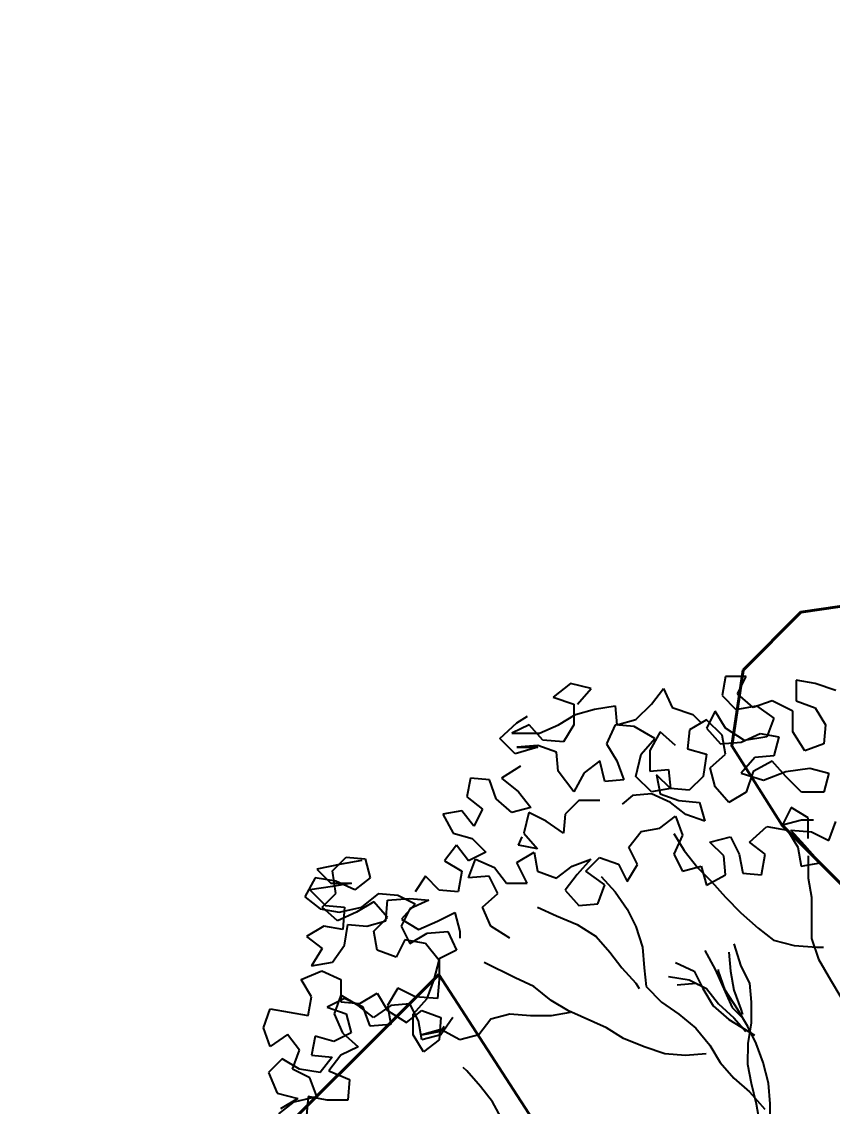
# Model space of a CAD drawing. Header units: millimetres. Extents: x 684983 to 685377, y 990360 to 990509.
# Drawn here: x 685051.164 to 685051.842, y 990424.062 to 990424.969 of the extents above; entities that cross this region are included whole.
import ezdxf

# ---------------------------------------------------------------- set-up
doc = ezdxf.new("R2010")
doc.units = ezdxf.units.MM
doc.layers.add('GRID LEVELS', color=7, linetype='Continuous', lineweight=13)
doc.layers.add('TEAK', color=7, linetype='Continuous')
doc.styles.get("Standard").update_dxf_attribs({"font": 'RomanS'})

# ---------------------------------------------------------------- blocks, each defined once
blk = doc.blocks.new('A$C25655A80')
at = {"color": 62}
for p, q in [((-0.44135, 1.98261), (-0.44328, 1.97204)), ((-0.42981, 1.9826), (-0.44135, 1.98261)), ((-0.43463, 1.97299), (-0.42981, 1.9826)), ((-0.40193, 1.98065), (-0.40194, 1.96911)), ((-0.39136, 1.97872), (-0.40193, 1.98065)), ((-0.52787, 1.97884), (-0.53749, 1.97116)), ((-0.51633, 1.97595), (-0.52787, 1.97884)), ((-0.52403, 1.9673), (-0.51633, 1.97595)), ((-0.4827, 1.96727), (-0.47596, 1.97591)), ((-0.47596, 1.97591), (-0.47116, 1.96533)), ((-0.42598, 1.96529), (-0.43463, 1.97299)), ((-0.37983, 1.97486), (-0.39136, 1.97872)), ((-0.53749, 1.97116), (-0.52595, 1.96731)), ((-0.52595, 1.96731), (-0.52596, 1.95577)), ((-0.49136, 1.95862), (-0.4827, 1.96727)), ((-0.44328, 1.97204), (-0.43559, 1.96434)), ((-0.4154, 1.96913), (-0.42598, 1.96529)), ((-0.40387, 1.96335), (-0.4154, 1.96913)), ((-0.40194, 1.96911), (-0.39137, 1.96526)), ((-0.53462, 1.95578), (-0.525, 1.96154)), ((-0.525, 1.96154), (-0.51442, 1.96441)), ((-0.51442, 1.96441), (-0.50288, 1.96632)), ((-0.50288, 1.96632), (-0.50193, 1.95575)), ((-0.47116, 1.96533), (-0.45963, 1.96148)), ((-0.45963, 1.96148), (-0.45483, 1.95667)), ((-0.44713, 1.96339), (-0.45195, 1.95378)), ((-0.44137, 1.95377), (-0.44713, 1.96339)), ((-0.43559, 1.96434), (-0.42406, 1.96625)), ((-0.42406, 1.96625), (-0.41445, 1.95951)), ((-0.40388, 1.95181), (-0.40387, 1.96335)), ((-0.39137, 1.96526), (-0.38561, 1.95564)), ((-0.56731, 1.94812), (-0.55769, 1.95676)), ((-0.55096, 1.95579), (-0.56058, 1.95099)), ((-0.55769, 1.95676), (-0.55192, 1.9606)), ((-0.54328, 1.94713), (-0.55096, 1.95579)), ((-0.5452, 1.95098), (-0.53462, 1.95578)), ((-0.52596, 1.95577), (-0.53174, 1.94616)), ((-0.50289, 1.95575), (-0.50771, 1.94518)), ((-0.49232, 1.95478), (-0.50289, 1.95575)), ((-0.50193, 1.95575), (-0.49136, 1.95862)), ((-0.48079, 1.94804), (-0.49232, 1.95478)), ((-0.45194, 1.95859), (-0.46156, 1.95283)), ((-0.4433, 1.94993), (-0.45194, 1.95859)), ((-0.41445, 1.95951), (-0.41831, 1.94894)), ((-0.38561, 1.95564), (-0.38659, 1.94507)), ((-0.56058, 1.95099), (-0.5452, 1.95098)), ((-0.4779, 1.95188), (-0.48368, 1.94131)), ((-0.46926, 1.94418), (-0.4779, 1.95188)), ((-0.46156, 1.95283), (-0.46253, 1.94225)), ((-0.45195, 1.95378), (-0.44426, 1.94512)), ((-0.44139, 1.93935), (-0.4433, 1.94993)), ((-0.4308, 1.94703), (-0.44137, 1.95377)), ((-0.43273, 1.94607), (-0.42215, 1.95087)), ((-0.41831, 1.94894), (-0.4308, 1.94703)), ((-0.42215, 1.95087), (-0.41158, 1.94894)), ((-0.41158, 1.94894), (-0.41447, 1.93836)), ((-0.39716, 1.94123), (-0.40388, 1.95181)), ((-0.55866, 1.93946), (-0.56731, 1.94812)), ((-0.54616, 1.94329), (-0.55866, 1.93946)), ((-0.54616, 1.94425), (-0.5577, 1.9433)), ((-0.5577, 1.9433), (-0.54616, 1.94329)), ((-0.53559, 1.9404), (-0.54616, 1.94425)), ((-0.53174, 1.94616), (-0.54328, 1.94713)), ((-0.50771, 1.94518), (-0.50195, 1.93556)), ((-0.48849, 1.93939), (-0.48079, 1.94804)), ((-0.44426, 1.94512), (-0.43273, 1.94607)), ((-0.38659, 1.94507), (-0.39716, 1.94123)), ((-0.53464, 1.92982), (-0.53559, 1.9404)), ((-0.49138, 1.9269), (-0.48849, 1.93939)), ((-0.48368, 1.94131), (-0.48369, 1.92978)), ((-0.46253, 1.94225), (-0.45196, 1.93936)), ((-0.45196, 1.93936), (-0.45389, 1.92686)), ((-0.45004, 1.93167), (-0.44139, 1.93935)), ((-0.42504, 1.93741), (-0.43274, 1.92877)), ((-0.41447, 1.93836), (-0.42504, 1.93741)), ((-0.55579, 1.93273), (-0.56637, 1.92601)), ((-0.51156, 1.93557), (-0.52022, 1.92885)), ((-0.50869, 1.92403), (-0.51156, 1.93557)), ((-0.50195, 1.93556), (-0.49812, 1.92498)), ((-0.48369, 1.92978), (-0.47312, 1.93073)), ((-0.47312, 1.93073), (-0.47216, 1.92015)), ((-0.44717, 1.92109), (-0.45004, 1.93167)), ((-0.41543, 1.93548), (-0.42601, 1.92972)), ((-0.40775, 1.92682), (-0.41543, 1.93548)), ((-0.40775, 1.92971), (-0.39429, 1.93162)), ((-0.39429, 1.93162), (-0.38372, 1.92872)), ((-0.58367, 1.92602), (-0.5856, 1.91545)), ((-0.5731, 1.92505), (-0.58367, 1.92602)), ((-0.56926, 1.91447), (-0.5731, 1.92505)), ((-0.56637, 1.92601), (-0.55676, 1.91831)), ((-0.526, 1.91828), (-0.53464, 1.92982)), ((-0.52022, 1.92885), (-0.526, 1.91828)), ((-0.49812, 1.92498), (-0.50869, 1.92403)), ((-0.48274, 1.91824), (-0.49138, 1.9269)), ((-0.47985, 1.92785), (-0.47793, 1.91727)), ((-0.47216, 1.92015), (-0.47985, 1.92785)), ((-0.45389, 1.92686), (-0.46159, 1.91918)), ((-0.43274, 1.92877), (-0.42025, 1.92491)), ((-0.42601, 1.92972), (-0.42987, 1.91819)), ((-0.42025, 1.92491), (-0.40775, 1.92971)), ((-0.39911, 1.91816), (-0.40775, 1.92682)), ((-0.38372, 1.92872), (-0.38661, 1.91815)), ((-0.47216, 1.92015), (-0.48274, 1.91824)), ((-0.46159, 1.91918), (-0.47216, 1.92015)), ((-0.43949, 1.91243), (-0.44717, 1.92109)), ((-0.5856, 1.91545), (-0.57696, 1.90871)), ((-0.56062, 1.90678), (-0.56926, 1.91447)), ((-0.55676, 1.91831), (-0.55004, 1.90965)), ((-0.52312, 1.91347), (-0.53082, 1.90579)), ((-0.51158, 1.91346), (-0.52312, 1.91347)), ((-0.49332, 1.91633), (-0.49909, 1.91153)), ((-0.48274, 1.91728), (-0.49332, 1.91633)), ((-0.47217, 1.91246), (-0.48274, 1.91728)), ((-0.47793, 1.91727), (-0.46736, 1.91342)), ((-0.46353, 1.90572), (-0.47217, 1.91246)), ((-0.46736, 1.91342), (-0.45583, 1.91245)), ((-0.45583, 1.91245), (-0.45295, 1.90187)), ((-0.42987, 1.91819), (-0.43949, 1.91243)), ((-0.38661, 1.91815), (-0.39911, 1.91816)), ((-0.58849, 1.90776), (-0.59907, 1.90585)), ((-0.58177, 1.8991), (-0.58849, 1.90776)), ((-0.57696, 1.90871), (-0.58177, 1.8991)), ((-0.55004, 1.90965), (-0.56062, 1.90678)), ((-0.551, 1.90677), (-0.5539, 1.89523)), ((-0.54139, 1.90195), (-0.551, 1.90677)), ((-0.40488, 1.90952), (-0.4097, 1.89991)), ((-0.39528, 1.90374), (-0.40488, 1.90952)), ((-0.59907, 1.90585), (-0.59331, 1.89527)), ((-0.53179, 1.89521), (-0.54139, 1.90195)), ((-0.53082, 1.90579), (-0.53179, 1.89521)), ((-0.47795, 1.89805), (-0.46929, 1.90477)), ((-0.46929, 1.90477), (-0.46546, 1.89419)), ((-0.45295, 1.90187), (-0.46353, 1.90572)), ((-0.4097, 1.89991), (-0.39912, 1.90278)), ((-0.39912, 1.90278), (-0.39239, 1.90278)), ((-0.39529, 1.8922), (-0.39528, 1.90374)), ((-0.38375, 1.89123), (-0.3799, 1.9018)), ((-0.59331, 1.89527), (-0.58274, 1.89238)), ((-0.5539, 1.89523), (-0.54622, 1.88657)), ((-0.49527, 1.88749), (-0.48853, 1.89613)), ((-0.48853, 1.89613), (-0.47795, 1.89805)), ((-0.46546, 1.89419), (-0.47028, 1.88362)), ((-0.47026, 1.89516), (-0.46451, 1.88554)), ((-0.42797, 1.89031), (-0.41835, 1.89895)), ((-0.41835, 1.89895), (-0.40682, 1.89702)), ((-0.40682, 1.89702), (-0.40106, 1.8874)), ((-0.40489, 1.89702), (-0.39336, 1.89605)), ((-0.39721, 1.88836), (-0.40489, 1.89702)), ((-0.39336, 1.89605), (-0.38375, 1.89123)), ((-0.59139, 1.88854), (-0.59813, 1.87989)), ((-0.58467, 1.87988), (-0.59139, 1.88854)), ((-0.58274, 1.89238), (-0.57506, 1.88468)), ((-0.55679, 1.88851), (-0.55486, 1.89331)), ((-0.54622, 1.88657), (-0.55679, 1.88851)), ((-0.45008, 1.89033), (-0.43854, 1.89321)), ((-0.4424, 1.88263), (-0.45008, 1.89033)), ((-0.43854, 1.89321), (-0.43375, 1.88359)), ((-0.41933, 1.88357), (-0.42797, 1.89031)), ((-0.38857, 1.87874), (-0.39721, 1.88836)), ((-0.57506, 1.88468), (-0.58467, 1.87988)), ((-0.55776, 1.87889), (-0.54814, 1.88465)), ((-0.54814, 1.88465), (-0.54623, 1.87408)), ((-0.49047, 1.87787), (-0.49527, 1.88749)), ((-0.47028, 1.88362), (-0.46548, 1.874)), ((-0.46451, 1.88554), (-0.45682, 1.87592)), ((-0.44145, 1.87206), (-0.4424, 1.88263)), ((-0.43375, 1.88359), (-0.43183, 1.87301)), ((-0.42126, 1.87204), (-0.41933, 1.88357)), ((-0.40106, 1.8874), (-0.39914, 1.87683)), ((-0.39529, 1.88259), (-0.39531, 1.87009)), ((-0.65581, 1.87802), (-0.66927, 1.87515)), ((-0.66062, 1.87418), (-0.65292, 1.88187)), ((-0.64427, 1.87994), (-0.65581, 1.87802)), ((-0.65292, 1.88187), (-0.64235, 1.88089)), ((-0.64235, 1.88089), (-0.63948, 1.87032)), ((-0.59813, 1.87989), (-0.58852, 1.87412)), ((-0.58468, 1.87027), (-0.58083, 1.88084)), ((-0.58083, 1.88084), (-0.57026, 1.87602)), ((-0.57026, 1.87602), (-0.56354, 1.86736)), ((-0.552, 1.86735), (-0.55776, 1.87889)), ((-0.53566, 1.87022), (-0.527, 1.87694)), ((-0.527, 1.87694), (-0.51642, 1.88078)), ((-0.51642, 1.88078), (-0.52412, 1.87213)), ((-0.51931, 1.87405), (-0.51161, 1.88174)), ((-0.51161, 1.88174), (-0.50104, 1.87788)), ((-0.50104, 1.87788), (-0.49624, 1.86826)), ((-0.49624, 1.86826), (-0.49047, 1.87787)), ((-0.46548, 1.874), (-0.4549, 1.87688)), ((-0.4549, 1.87688), (-0.45203, 1.8663)), ((-0.39914, 1.87683), (-0.38857, 1.87874)), ((-0.67024, 1.87035), (-0.67602, 1.85978)), ((-0.6587, 1.86841), (-0.67024, 1.87035)), ((-0.66927, 1.87515), (-0.66159, 1.86745)), ((-0.65871, 1.86168), (-0.66062, 1.87418)), ((-0.63948, 1.87032), (-0.64813, 1.8636)), ((-0.60871, 1.87125), (-0.61449, 1.8626)), ((-0.60103, 1.86355), (-0.60871, 1.87125)), ((-0.58852, 1.87412), (-0.59046, 1.86258)), ((-0.57315, 1.87122), (-0.58468, 1.87027)), ((-0.56835, 1.8616), (-0.57315, 1.87122)), ((-0.54623, 1.87408), (-0.53566, 1.87022)), ((-0.52412, 1.87213), (-0.53086, 1.86349)), ((-0.50874, 1.86635), (-0.51931, 1.87405)), ((-0.51066, 1.87116), (-0.50298, 1.8625)), ((-0.45682, 1.87592), (-0.44914, 1.86822)), ((-0.45203, 1.8663), (-0.44145, 1.87206)), ((-0.43183, 1.87301), (-0.42126, 1.87204)), ((-0.39531, 1.87009), (-0.39339, 1.85952)), ((-0.66063, 1.86553), (-0.67313, 1.86362)), ((-0.66159, 1.86745), (-0.65005, 1.86744)), ((-0.65005, 1.86744), (-0.66063, 1.86553)), ((-0.64813, 1.8636), (-0.6587, 1.86841)), ((-0.56354, 1.86736), (-0.552, 1.86735)), ((-0.5126, 1.85578), (-0.50874, 1.86635)), ((-0.44914, 1.86822), (-0.44146, 1.85956)), ((-0.67602, 1.85978), (-0.66737, 1.85304)), ((-0.67313, 1.86362), (-0.66448, 1.85496)), ((-0.66641, 1.854), (-0.65871, 1.86168)), ((-0.6443, 1.85398), (-0.63468, 1.86166)), ((-0.63468, 1.86166), (-0.6241, 1.86069)), ((-0.62987, 1.85781), (-0.61738, 1.85876)), ((-0.6241, 1.86069), (-0.6145, 1.85588)), ((-0.61738, 1.85876), (-0.6068, 1.85779)), ((-0.59046, 1.86258), (-0.60103, 1.86355)), ((-0.57701, 1.85392), (-0.56835, 1.8616)), ((-0.53086, 1.86349), (-0.52317, 1.85483)), ((-0.50298, 1.8625), (-0.49626, 1.85288)), ((-0.44146, 1.85956), (-0.43281, 1.8509)), ((-0.39339, 1.85952), (-0.39341, 1.83645)), ((-0.66737, 1.85304), (-0.6568, 1.85111)), ((-0.65776, 1.8463), (-0.66641, 1.854)), ((-0.66448, 1.85496), (-0.65391, 1.85399)), ((-0.6568, 1.85111), (-0.6443, 1.85398)), ((-0.65391, 1.85399), (-0.65488, 1.84149)), ((-0.63757, 1.85686), (-0.64718, 1.8511)), ((-0.62988, 1.8482), (-0.63757, 1.85686)), ((-0.63085, 1.84628), (-0.62987, 1.85781)), ((-0.61738, 1.85299), (-0.6222, 1.84339)), ((-0.6145, 1.85588), (-0.62219, 1.84723)), ((-0.6068, 1.85779), (-0.61738, 1.85299)), ((-0.57221, 1.84334), (-0.57701, 1.85392)), ((-0.54625, 1.85389), (-0.53568, 1.84907)), ((-0.52317, 1.85483), (-0.5126, 1.85578)), ((-0.49626, 1.85288), (-0.49146, 1.84327)), ((-0.64718, 1.8511), (-0.65776, 1.8463)), ((-0.64142, 1.8434), (-0.63085, 1.84628)), ((-0.63758, 1.84052), (-0.62988, 1.8482)), ((-0.62219, 1.84723), (-0.61259, 1.84145)), ((-0.61259, 1.84145), (-0.60201, 1.84625)), ((-0.60201, 1.84625), (-0.59239, 1.85105)), ((-0.59239, 1.85105), (-0.58952, 1.84047)), ((-0.53568, 1.84907), (-0.52414, 1.84426)), ((-0.43281, 1.8509), (-0.42321, 1.84224)), ((-0.66546, 1.84343), (-0.67507, 1.83767)), ((-0.65488, 1.84149), (-0.66546, 1.84343)), ((-0.65393, 1.83284), (-0.652, 1.84437)), ((-0.652, 1.84437), (-0.64142, 1.8434)), ((-0.63567, 1.82994), (-0.63758, 1.84052)), ((-0.6222, 1.84339), (-0.6174, 1.83377)), ((-0.60778, 1.83953), (-0.59625, 1.84048)), ((-0.59625, 1.84048), (-0.59145, 1.8299)), ((-0.58952, 1.84047), (-0.58952, 1.83663)), ((-0.56164, 1.8366), (-0.57221, 1.84334)), ((-0.52414, 1.84426), (-0.51358, 1.83752)), ((-0.49146, 1.84327), (-0.48763, 1.83173)), ((-0.42321, 1.84224), (-0.41456, 1.83551)), ((-0.67507, 1.83767), (-0.66643, 1.83093)), ((-0.62028, 1.83569), (-0.6251, 1.82608)), ((-0.60875, 1.83376), (-0.62028, 1.83569)), ((-0.6174, 1.83377), (-0.60778, 1.83953)), ((-0.60107, 1.82414), (-0.60875, 1.83376)), ((-0.51358, 1.83752), (-0.50589, 1.82886)), ((-0.41456, 1.83551), (-0.40303, 1.83261)), ((-0.39341, 1.83645), (-0.38958, 1.82491)), ((-0.66643, 1.83093), (-0.67221, 1.82132)), ((-0.66067, 1.82323), (-0.65393, 1.83284)), ((-0.6251, 1.82608), (-0.63567, 1.82994)), ((-0.59145, 1.8299), (-0.60107, 1.8251)), ((-0.50589, 1.82886), (-0.49917, 1.8202)), ((-0.48763, 1.83173), (-0.48668, 1.82019)), ((-0.45302, 1.82977), (-0.44726, 1.81919)), ((-0.43956, 1.8288), (-0.43861, 1.81822)), ((-0.43668, 1.8336), (-0.43284, 1.8211)), ((-0.40303, 1.83261), (-0.39053, 1.83164)), ((-0.39053, 1.83164), (-0.38669, 1.83163)), ((-0.67221, 1.82132), (-0.66067, 1.82323)), ((-0.60396, 1.81357), (-0.60107, 1.82414)), ((-0.60107, 1.8251), (-0.60108, 1.81357)), ((-0.55878, 1.81449), (-0.57607, 1.82316)), ((-0.46937, 1.82306), (-0.4588, 1.81824)), ((-0.38958, 1.82491), (-0.38286, 1.81337)), ((-0.67798, 1.81364), (-0.66644, 1.81843)), ((-0.66644, 1.81843), (-0.65587, 1.81362)), ((-0.49917, 1.8202), (-0.49149, 1.81154)), ((-0.48668, 1.82019), (-0.48572, 1.80962)), ((-0.4588, 1.81824), (-0.454, 1.80862)), ((-0.44726, 1.81919), (-0.43767, 1.79804)), ((-0.44534, 1.81823), (-0.44534, 1.81919)), ((-0.44151, 1.80765), (-0.44534, 1.81823)), ((-0.43861, 1.81822), (-0.4367, 1.80765)), ((-0.43284, 1.8211), (-0.42804, 1.81148)), ((-0.67222, 1.80402), (-0.67798, 1.81364)), ((-0.65587, 1.81362), (-0.65588, 1.80112)), ((-0.60782, 1.803), (-0.60396, 1.81357)), ((-0.60108, 1.81357), (-0.60205, 1.80299)), ((-0.54821, 1.80967), (-0.55878, 1.81449)), ((-0.5386, 1.80197), (-0.54821, 1.80967)), ((-0.49149, 1.81154), (-0.48957, 1.80866)), ((-0.48572, 1.80962), (-0.47708, 1.80096)), ((-0.47322, 1.81537), (-0.46169, 1.81344)), ((-0.46842, 1.81056), (-0.45784, 1.81151)), ((-0.46169, 1.81344), (-0.45208, 1.80862)), ((-0.45784, 1.81151), (-0.45688, 1.81055)), ((-0.42804, 1.81148), (-0.42709, 1.80091)), ((-0.38286, 1.81337), (-0.3771, 1.80375)), ((-0.67415, 1.79345), (-0.67222, 1.80402)), ((-0.65588, 1.80496), (-0.65973, 1.79439)), ((-0.64627, 1.79919), (-0.65588, 1.80496)), ((-0.64531, 1.80015), (-0.63569, 1.80591)), ((-0.63569, 1.80591), (-0.62993, 1.79629)), ((-0.62415, 1.80878), (-0.62993, 1.79917)), ((-0.61454, 1.80397), (-0.62415, 1.80878)), ((-0.60205, 1.80299), (-0.61454, 1.80397)), ((-0.454, 1.80862), (-0.44824, 1.79901)), ((-0.45208, 1.80862), (-0.44536, 1.79997)), ((-0.43479, 1.79707), (-0.44151, 1.80765)), ((-0.4367, 1.80765), (-0.43286, 1.79707)), ((-0.69915, 1.78674), (-0.6953, 1.79731)), ((-0.6953, 1.79731), (-0.67415, 1.79345)), ((-0.65396, 1.80304), (-0.66357, 1.79824)), ((-0.66357, 1.79824), (-0.653, 1.79439)), ((-0.65588, 1.80112), (-0.64531, 1.80015)), ((-0.64339, 1.79822), (-0.65396, 1.80304)), ((-0.63763, 1.79245), (-0.64627, 1.79919)), ((-0.63955, 1.78765), (-0.64339, 1.79822)), ((-0.62801, 1.79917), (-0.63763, 1.79245)), ((-0.62993, 1.79917), (-0.62802, 1.7886)), ((-0.61743, 1.80012), (-0.62801, 1.79917)), ((-0.61263, 1.79051), (-0.61743, 1.80012)), ((-0.61551, 1.79435), (-0.60782, 1.803)), ((-0.52899, 1.7962), (-0.5386, 1.80197)), ((-0.47708, 1.80096), (-0.46747, 1.79422)), ((-0.44824, 1.79901), (-0.4396, 1.79131)), ((-0.44536, 1.79997), (-0.43671, 1.79227)), ((-0.43767, 1.79804), (-0.43191, 1.79226)), ((-0.42709, 1.80091), (-0.4271, 1.78937)), ((-0.65973, 1.79439), (-0.65494, 1.78381)), ((-0.653, 1.79439), (-0.65013, 1.78381)), ((-0.62993, 1.79629), (-0.61936, 1.78955)), ((-0.61936, 1.78955), (-0.61071, 1.79627)), ((-0.61552, 1.78282), (-0.61551, 1.79435)), ((-0.61071, 1.79627), (-0.60013, 1.79242)), ((-0.60013, 1.79242), (-0.60111, 1.77992)), ((-0.59341, 1.79241), (-0.60014, 1.7828)), ((-0.57226, 1.79143), (-0.57899, 1.78278)), ((-0.56168, 1.7943), (-0.57226, 1.79143)), ((-0.55015, 1.79333), (-0.56168, 1.7943)), ((-0.53861, 1.79332), (-0.55015, 1.79333)), ((-0.52803, 1.79523), (-0.53861, 1.79332)), ((-0.50785, 1.78656), (-0.52899, 1.7962)), ((-0.46747, 1.79422), (-0.45787, 1.78652)), ((-0.4396, 1.79131), (-0.42519, 1.78264)), ((-0.43671, 1.79227), (-0.42999, 1.78457)), ((-0.42903, 1.78745), (-0.43479, 1.79707)), ((-0.43286, 1.79707), (-0.4319, 1.79418)), ((-0.69532, 1.77616), (-0.69915, 1.78674)), ((-0.62802, 1.7886), (-0.63955, 1.78765)), ((-0.61072, 1.77993), (-0.61263, 1.79051)), ((-0.60014, 1.78569), (-0.61072, 1.78281)), ((-0.60014, 1.78473), (-0.59822, 1.78761)), ((-0.58957, 1.77991), (-0.60014, 1.78569)), ((-0.49825, 1.78079), (-0.50785, 1.78656)), ((-0.45787, 1.78652), (-0.45019, 1.7769)), ((-0.4271, 1.78937), (-0.42904, 1.77784)), ((-0.42423, 1.77784), (-0.42903, 1.78745)), ((-0.6857, 1.78288), (-0.69532, 1.77616)), ((-0.67898, 1.77422), (-0.6857, 1.78288)), ((-0.67032, 1.78191), (-0.67225, 1.77133)), ((-0.65975, 1.77901), (-0.67032, 1.78191)), ((-0.65013, 1.78381), (-0.65975, 1.77901)), ((-0.65494, 1.78381), (-0.64629, 1.77612)), ((-0.60976, 1.7732), (-0.61552, 1.78282)), ((-0.61072, 1.78281), (-0.60014, 1.78473)), ((-0.60014, 1.7828), (-0.61072, 1.77993)), ((-0.60111, 1.77992), (-0.60976, 1.7732)), ((-0.57899, 1.78278), (-0.58957, 1.77991)), ((-0.48672, 1.77597), (-0.49825, 1.78079)), ((-0.68283, 1.76365), (-0.67898, 1.77422)), ((-0.64629, 1.77612), (-0.65591, 1.77132)), ((-0.47518, 1.77211), (-0.48672, 1.77597)), ((-0.45019, 1.7769), (-0.44443, 1.76728)), ((-0.42904, 1.77784), (-0.42905, 1.7663)), ((-0.42039, 1.76726), (-0.42423, 1.77784)), ((-0.6886, 1.76943), (-0.69629, 1.76174)), ((-0.67899, 1.76365), (-0.6886, 1.76943)), ((-0.67225, 1.77133), (-0.66072, 1.77036)), ((-0.66072, 1.77036), (-0.66745, 1.76172)), ((-0.65591, 1.77132), (-0.66265, 1.76267)), ((-0.46365, 1.77114), (-0.47518, 1.77211)), ((-0.45211, 1.77209), (-0.46365, 1.77114)), ((-0.44443, 1.76728), (-0.43674, 1.75862)), ((-0.41752, 1.75572), (-0.42039, 1.76726)), ((-0.69629, 1.76174), (-0.6915, 1.7502)), ((-0.67322, 1.75884), (-0.68283, 1.76365)), ((-0.66745, 1.76172), (-0.67899, 1.76365)), ((-0.66265, 1.76267), (-0.65112, 1.75786)), ((-0.58574, 1.7626), (-0.58766, 1.76453)), ((-0.57806, 1.75394), (-0.58574, 1.7626)), ((-0.42905, 1.7663), (-0.42713, 1.75573)), ((-0.66939, 1.74826), (-0.67322, 1.75884)), ((-0.65112, 1.75786), (-0.65209, 1.74632)), ((-0.43674, 1.75862), (-0.4281, 1.75092)), ((-0.42713, 1.75573), (-0.42426, 1.74419)), ((-0.41657, 1.74418), (-0.41752, 1.75572)), ((-0.6915, 1.7502), (-0.67996, 1.74731)), ((-0.57134, 1.74529), (-0.57806, 1.75394)), ((-0.4281, 1.75092), (-0.41946, 1.7413)), ((-0.69055, 1.73867), (-0.68189, 1.74539)), ((-0.67996, 1.74731), (-0.68958, 1.74155)), ((-0.68189, 1.74539), (-0.66939, 1.74826)), ((-0.6742, 1.74826), (-0.67517, 1.73769)), ((-0.66362, 1.74633), (-0.6742, 1.74826)), ((-0.65209, 1.74632), (-0.66362, 1.74633)), ((-0.56558, 1.73471), (-0.57134, 1.74529)), ((-0.42426, 1.74419), (-0.42235, 1.73265)), ((-0.41659, 1.72111), (-0.41657, 1.74418))]:
    blk.add_line(p, q, dxfattribs=at)
blk = doc.blocks.new('TR')
blk.add_blockref('A$C25655A80', (0.01921, 0.01485, 1.34531))

msp = doc.modelspace()

# ---------------------------------------------------------------- block references
at = {"layer": 'TEAK', "xscale": 1.5, "yscale": 1.5, "zscale": 1.5}
msp.add_blockref('TR', (685052.386, 990421.425, 97.8), dxfattribs=at)

# ---------------------------------------------------------------- texts
at = {"layer": 'GRID LEVELS', "width": 0.5}
msp.add_text('97.858', height=0.8, rotation=45, dxfattribs=at).set_placement((685051.62998, 990423.15777, 97.85838))

doc.saveas('drawing.dxf')
